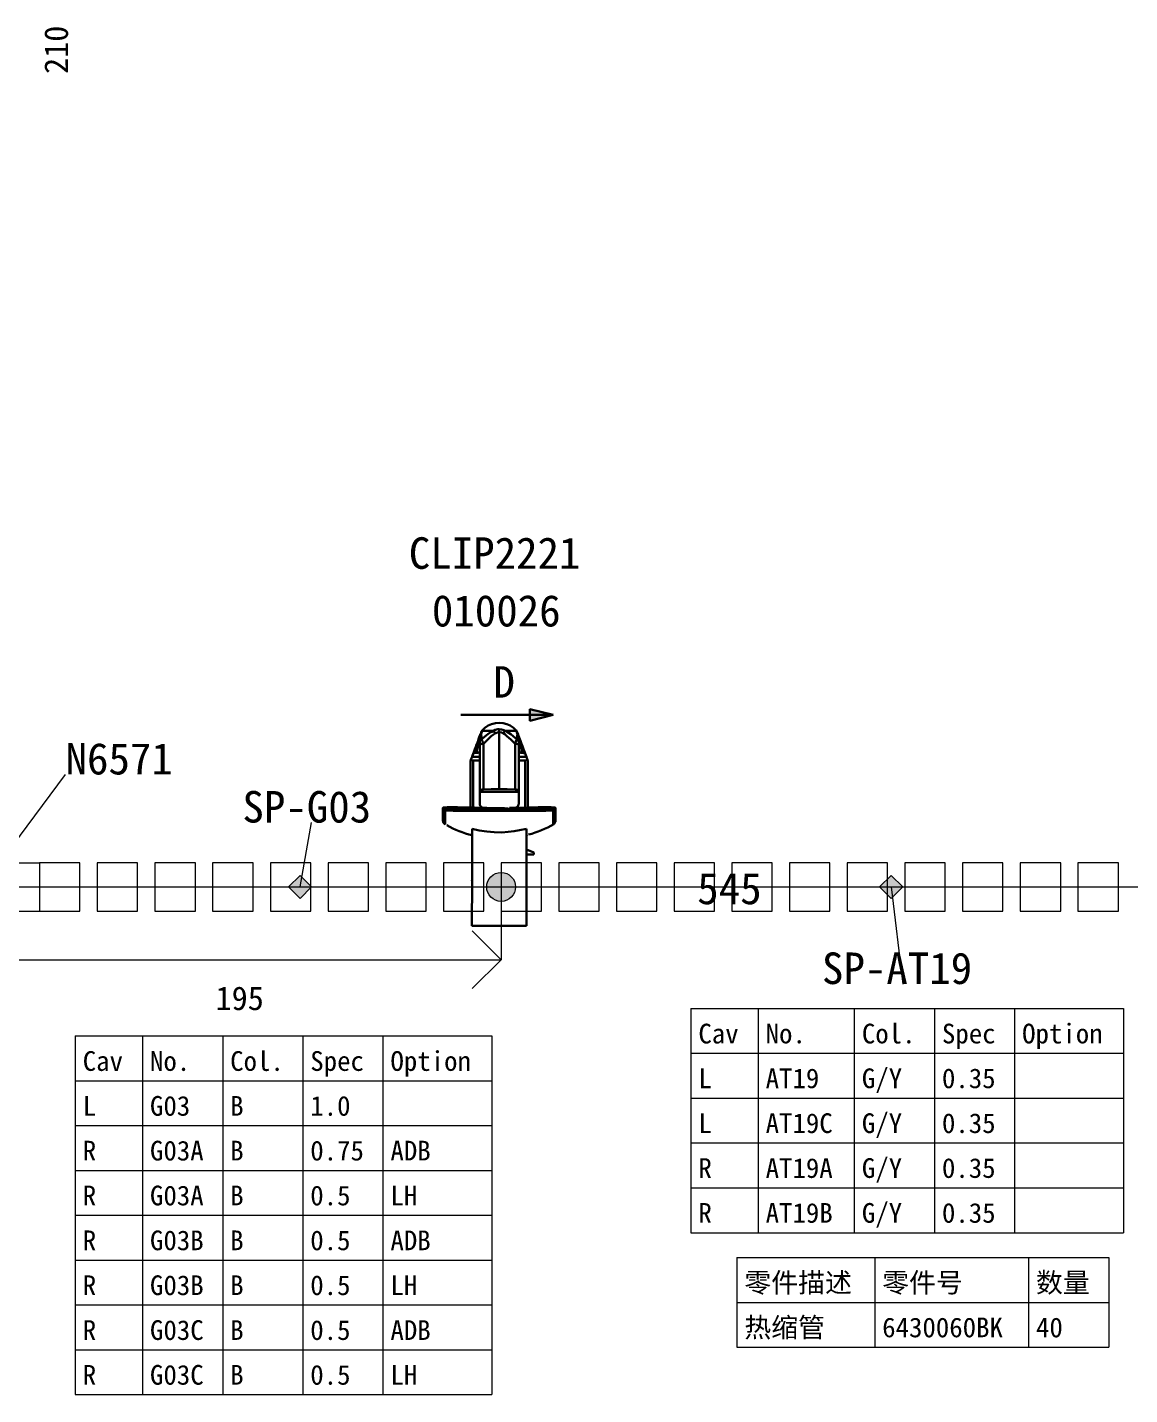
# Model space of a CAD drawing. Header units: millimetres. Extents: x 6 to 3615, y -854 to 0.
# Drawn here: x 2293.5 to 2389, y -509.2 to -390.7 of the extents above; entities that cross this region are included whole.
import ezdxf

# ---------------------------------------------------------------- set-up
doc = ezdxf.new("R2010")
doc.units = ezdxf.units.MM
doc.styles.add('4eff5b8b_Style', font='simfang.ttf')

msp = doc.modelspace()

# ---------------------------------------------------------------- hatches: boundary and pattern name
for points in [[(2337.06, -450.78), (2339.06, -450.28), (2337.06, -449.78)], [(2317.14, -466.19), (2316.14, -465.19), (2317.14, -464.19), (2318.14, -465.19)], [(2368.37, -466.19), (2367.37, -465.19), (2368.37, -464.19), (2369.37, -465.19)]]:
    msp.add_hatch(color=256).paths.add_polyline_path(points)
h = msp.add_hatch(color=256)
edge = h.paths.add_edge_path()
edge.add_arc((2334.56, -465.19), 1.25, 0, 360)
h = msp.add_hatch(color=256)
edge = h.paths.add_edge_path()
edge.add_arc((2334.56, -465.19), 1.25, 0, 360)

# ---------------------------------------------------------------- linework, layer by layer
at = {"linetype": 'Continuous', "lineweight": 30}
for p, q in [((2339.06, -450.28), (2337.06, -449.78)), ((2337.06, -449.78), (2337.06, -450.78)), ((2339.06, -450.28), (2337.06, -449.78)), ((2337.06, -449.78), (2337.06, -450.78)), ((2339.06, -450.28), (2337.06, -450.78)), ((2337.06, -450.78), (2339.06, -450.28))]:
    msp.add_line(p, q, dxfattribs=at)
at = {"linetype": 'Continuous', "lineweight": 0}
for p, q in [((2298.06, -463.11), (2294.56, -463.11)), ((2294.56, -463.11), (2294.56, -467.28)), ((2298.06, -467.28), (2298.06, -463.11)), ((2303.06, -463.11), (2299.56, -463.11)), ((2299.56, -463.11), (2299.56, -467.28)), ((2303.06, -467.28), (2303.06, -463.11)), ((2308.06, -463.11), (2304.56, -463.11)), ((2304.56, -463.11), (2304.56, -467.28)), ((2308.06, -467.28), (2308.06, -463.11)), ((2313.06, -463.11), (2309.56, -463.11)), ((2309.56, -463.11), (2309.56, -467.28)), ((2313.06, -467.28), (2313.06, -463.11)), ((2318.06, -463.11), (2314.56, -463.11)), ((2314.56, -463.11), (2314.56, -467.28)), ((2318.06, -467.28), (2318.06, -463.11)), ((2323.06, -463.11), (2319.56, -463.11)), ((2319.56, -463.11), (2319.56, -467.28)), ((2323.06, -467.28), (2323.06, -463.11)), ((2328.06, -463.11), (2324.56, -463.11)), ((2324.56, -463.11), (2324.56, -467.28)), ((2328.06, -467.28), (2328.06, -463.11)), ((2333.06, -463.11), (2329.56, -463.11)), ((2329.56, -463.11), (2329.56, -467.28)), ((2333.06, -467.28), (2333.06, -463.11)), ((2338.06, -463.11), (2334.56, -463.11)), ((2334.56, -463.11), (2334.56, -467.28)), ((2338.06, -467.28), (2338.06, -463.11)), ((2343.06, -463.11), (2339.56, -463.11)), ((2339.56, -463.11), (2339.56, -467.28)), ((2343.06, -467.28), (2343.06, -463.11)), ((2348.06, -463.11), (2344.56, -463.11)), ((2344.56, -463.11), (2344.56, -467.28)), ((2348.06, -467.28), (2348.06, -463.11)), ((2353.06, -463.11), (2349.56, -463.11)), ((2349.56, -463.11), (2349.56, -467.28)), ((2353.06, -467.28), (2353.06, -463.11)), ((2358.06, -463.11), (2354.56, -463.11)), ((2354.56, -463.11), (2354.56, -467.28)), ((2358.06, -467.28), (2358.06, -463.11)), ((2363.06, -463.11), (2359.56, -463.11)), ((2359.56, -463.11), (2359.56, -467.28)), ((2363.06, -467.28), (2363.06, -463.11)), ((2368.06, -463.11), (2364.56, -463.11)), ((2364.56, -463.11), (2364.56, -467.28)), ((2368.06, -467.28), (2368.06, -463.11)), ((2373.06, -463.11), (2369.56, -463.11)), ((2369.56, -463.11), (2369.56, -467.28)), ((2373.06, -467.28), (2373.06, -463.11)), ((2378.06, -463.11), (2374.56, -463.11)), ((2374.56, -463.11), (2374.56, -467.28)), ((2378.06, -467.28), (2378.06, -463.11)), ((2383.06, -463.11), (2379.56, -463.11)), ((2379.56, -463.11), (2379.56, -467.28)), ((2383.06, -467.28), (2383.06, -463.11)), ((2388.06, -463.11), (2384.56, -463.11)), ((2384.56, -463.11), (2384.56, -467.28)), ((2388.06, -467.28), (2388.06, -463.11)), ((2294.56, -467.28), (2298.06, -467.28)), ((2294.56, -467.28), (2294.56, -467.28)), ((2299.56, -467.28), (2303.06, -467.28)), ((2299.56, -467.28), (2299.56, -467.28)), ((2304.56, -467.28), (2308.06, -467.28)), ((2304.56, -467.28), (2304.56, -467.28)), ((2309.56, -467.28), (2313.06, -467.28)), ((2309.56, -467.28), (2309.56, -467.28)), ((2314.56, -467.28), (2318.06, -467.28)), ((2314.56, -467.28), (2314.56, -467.28)), ((2319.56, -467.28), (2323.06, -467.28)), ((2319.56, -467.28), (2319.56, -467.28)), ((2324.56, -467.28), (2328.06, -467.28)), ((2324.56, -467.28), (2324.56, -467.28)), ((2329.56, -467.28), (2333.06, -467.28)), ((2329.56, -467.28), (2329.56, -467.28)), ((2334.56, -467.28), (2338.06, -467.28)), ((2334.56, -467.28), (2334.56, -467.28)), ((2339.56, -467.28), (2343.06, -467.28)), ((2339.56, -467.28), (2339.56, -467.28)), ((2344.56, -467.28), (2348.06, -467.28)), ((2344.56, -467.28), (2344.56, -467.28)), ((2349.56, -467.28), (2353.06, -467.28)), ((2349.56, -467.28), (2349.56, -467.28)), ((2354.56, -467.28), (2358.06, -467.28)), ((2354.56, -467.28), (2354.56, -467.28)), ((2359.56, -467.28), (2363.06, -467.28)), ((2359.56, -467.28), (2359.56, -467.28)), ((2364.56, -467.28), (2368.06, -467.28)), ((2364.56, -467.28), (2364.56, -467.28)), ((2369.56, -467.28), (2373.06, -467.28)), ((2369.56, -467.28), (2369.56, -467.28)), ((2374.56, -467.28), (2378.06, -467.28)), ((2374.56, -467.28), (2374.56, -467.28)), ((2379.56, -467.28), (2383.06, -467.28)), ((2379.56, -467.28), (2379.56, -467.28)), ((2384.56, -467.28), (2388.06, -467.28)), ((2384.56, -467.28), (2384.56, -467.28))]:
    msp.add_line(p, q, dxfattribs=at)
at = {"linetype": 'Continuous', "lineweight": 13}
for p, q in [((2316.14, -465.19), (2317.14, -464.19)), ((2316.14, -465.19), (2317.14, -464.19)), ((2317.14, -464.19), (2318.14, -465.19)), ((2317.14, -464.19), (2318.14, -465.19)), ((2367.37, -465.19), (2368.37, -464.19)), ((2367.37, -465.19), (2368.37, -464.19)), ((2368.37, -464.19), (2369.37, -465.19)), ((2368.37, -464.19), (2369.37, -465.19)), ((2316.14, -465.19), (2317.14, -466.19)), ((2317.14, -466.19), (2316.14, -465.19)), ((2318.14, -465.19), (2317.14, -466.19)), ((2318.14, -465.19), (2317.14, -466.19)), ((2367.37, -465.19), (2368.37, -466.19)), ((2368.37, -466.19), (2367.37, -465.19)), ((2369.37, -465.19), (2368.37, -466.19)), ((2369.37, -465.19), (2368.37, -466.19))]:
    msp.add_line(p, q, dxfattribs=at)
at = {"linetype": 'Continuous', "lineweight": 30}
for points in [[(2331.06, -450.28), (2339.06, -450.28)], [(2332.86, -451.71), (2332.91, -451.63)], [(2332.91, -451.66), (2332.86, -451.71)], [(2332.92, -451.62), (2332.89, -451.67)], [(2332.91, -451.66), (2332.9, -451.69)], [(2332.91, -451.63), (2332.92, -451.62)], [(2332.91, -451.66), (2332.91, -451.63)], [(2332.97, -451.66), (2332.91, -451.66)], [(2333.16, -451.39), (2332.92, -451.62)], [(2332.97, -451.66), (2333.08, -451.66)], [(2333.08, -451.66), (2333.23, -451.66)], [(2333.43, -451.2), (2333.16, -451.39)], [(2333.23, -451.66), (2333.42, -451.66)], [(2333.65, -451.66), (2333.42, -451.66)], [(2333.74, -451.07), (2333.43, -451.2)], [(2333.9, -451.66), (2333.65, -451.66)], [(2334.07, -450.98), (2333.74, -451.07)], [(2333.75, -451.73), (2333.9, -451.66)], [(2334.05, -451.58), (2333.9, -451.66)], [(2333.99, -451.77), (2333.9, -451.66)], [(2334.16, -451.54), (2334.05, -451.58)], [(2334.4, -450.95), (2334.07, -450.98)], [(2334.16, -451.54), (2334.28, -451.52)], [(2334.28, -451.52), (2334.4, -451.52)], [(2334.73, -450.98), (2334.4, -450.95)], [(2334.4, -451.52), (2334.4, -451.64)], [(2334.4, -451.52), (2334.6, -451.54)], [(2334.4, -451.64), (2334.4, -451.78)], [(2334.6, -451.54), (2334.7, -451.56)], [(2334.7, -451.56), (2334.8, -451.6)], [(2335.06, -451.07), (2334.73, -450.98)], [(2334.8, -451.6), (2334.9, -451.66)], [(2334.9, -451.66), (2334.82, -451.75)], [(2334.9, -451.66), (2335.11, -451.76)], [(2335.15, -451.66), (2334.9, -451.66)], [(2335.36, -451.2), (2335.06, -451.07)], [(2335.15, -451.66), (2335.37, -451.66)], [(2335.64, -451.39), (2335.36, -451.2)], [(2335.37, -451.66), (2335.57, -451.66)], [(2335.72, -451.66), (2335.57, -451.66)], [(2335.88, -451.62), (2335.64, -451.39)], [(2335.83, -451.66), (2335.72, -451.66)], [(2335.89, -451.66), (2335.83, -451.66)], [(2335.88, -451.62), (2335.88, -451.63)], [(2335.88, -451.62), (2335.91, -451.67)], [(2335.88, -451.63), (2335.93, -451.71)], [(2335.88, -451.63), (2335.89, -451.66)], [(2335.9, -451.69), (2335.89, -451.66)], [(2335.89, -451.66), (2335.93, -451.71)], [(2332.43, -452.85), (2332.36, -453.05)], [(2332.5, -452.67), (2332.43, -452.85)], [(2332.5, -452.67), (2332.56, -452.51)], [(2332.56, -452.51), (2332.5, -452.67)], [(2332.57, -452.84), (2332.52, -453.07)], [(2332.61, -452.38), (2332.56, -452.51)], [(2332.57, -452.84), (2332.62, -452.59)], [(2332.61, -452.38), (2332.75, -452)], [(2332.61, -452.38), (2332.64, -452.29)], [(2332.62, -452.41), (2332.61, -452.38)], [(2332.65, -452.44), (2332.62, -452.41)], [(2332.62, -452.59), (2332.65, -452.44)], [(2332.64, -452.29), (2332.67, -452.2)], [(2332.67, -452.33), (2332.65, -452.44)], [(2332.65, -452.44), (2332.69, -452.44)], [(2332.75, -452), (2332.67, -452.2)], [(2332.67, -452.2), (2332.71, -452.13)], [(2332.68, -452.21), (2332.67, -452.2)], [(2332.7, -452.22), (2332.67, -452.33)], [(2332.68, -452.21), (2332.7, -452.22)], [(2332.69, -452.44), (2332.71, -452.44)], [(2332.7, -452.22), (2332.71, -452.19)], [(2332.71, -452.19), (2332.76, -452.1)], [(2332.73, -452.1), (2332.71, -452.13)], [(2332.73, -452.14), (2332.71, -452.19)], [(2332.73, -452.24), (2332.71, -452.33)], [(2332.71, -452.33), (2332.71, -452.44)], [(2332.71, -452.64), (2332.71, -452.44)], [(2332.71, -452.44), (2332.71, -452.91)], [(2332.71, -452.64), (2332.72, -452.57)], [(2332.71, -452.68), (2332.71, -452.64)], [(2332.71, -452.78), (2332.71, -452.68)], [(2332.71, -452.91), (2332.71, -452.78)], [(2332.71, -452.91), (2332.73, -452.86)], [(2332.75, -452.5), (2332.72, -452.57)], [(2332.73, -452.1), (2332.76, -452.07)], [(2332.76, -452.16), (2332.73, -452.24)], [(2332.73, -452.86), (2332.79, -452.82)], [(2332.78, -451.92), (2332.75, -452)], [(2332.75, -452), (2332.78, -451.92)], [(2332.81, -452.44), (2332.75, -452.5)], [(2332.76, -452.07), (2332.78, -452.05)], [(2332.76, -452.1), (2332.78, -452.08)], [(2332.79, -452.09), (2332.76, -452.16)], [(2332.78, -451.92), (2332.82, -451.82)], [(2332.78, -452.05), (2332.79, -452.04)], [(2332.78, -452.08), (2332.79, -452.07)], [(2332.79, -452.04), (2332.8, -452.04)], [(2332.79, -452.07), (2332.8, -452.06)], [(2332.8, -452.08), (2332.79, -452.09)], [(2332.79, -452.09), (2332.8, -452.08)], [(2332.89, -452.79), (2332.79, -452.82)], [(2332.8, -452.04), (2332.81, -452.04)], [(2332.8, -452.08), (2332.81, -452.06)], [(2332.8, -452.06), (2332.8, -452.07)], [(2332.8, -452.06), (2332.8, -452.06)], [(2332.8, -452.06), (2332.8, -452.06)], [(2332.8, -452.06), (2332.8, -452.06)], [(2332.8, -452.07), (2332.8, -452.08)], [(2332.81, -452.03), (2332.82, -452.03)], [(2332.81, -452.04), (2332.81, -452.03)], [(2332.81, -452.05), (2332.82, -452.04)], [(2332.81, -452.06), (2332.81, -452.05)], [(2332.89, -452.39), (2332.81, -452.44)], [(2332.84, -451.75), (2332.82, -451.82)], [(2332.83, -451.77), (2332.82, -451.82)], [(2332.82, -451.96), (2332.86, -451.82)], [(2332.83, -451.95), (2332.82, -451.96)], [(2332.82, -451.96), (2332.82, -452.03)], [(2332.82, -452.04), (2332.82, -452.03)], [(2332.86, -451.71), (2332.83, -451.77)], [(2332.84, -451.75), (2332.83, -451.77)], [(2332.83, -451.95), (2332.84, -452.02)], [(2332.86, -451.71), (2332.84, -451.75)], [(2332.86, -451.72), (2332.84, -451.75)], [(2332.84, -452.02), (2332.86, -452.16)], [(2332.88, -451.76), (2332.86, -451.82)], [(2332.86, -452.16), (2332.89, -452.39)], [(2332.88, -451.76), (2332.9, -451.69)], [(2332.89, -452.39), (2333.16, -452.15)], [(2332.89, -452.41), (2332.89, -452.39)], [(2332.93, -452.51), (2332.89, -452.41)], [(2332.89, -452.79), (2333.01, -452.77)], [(2332.98, -452.62), (2332.93, -452.51)], [(2333.03, -452.77), (2332.98, -452.62)], [(2333.01, -452.77), (2333.03, -452.77)], [(2333.03, -452.77), (2333.3, -452.51)], [(2333.03, -456.74), (2333.03, -452.77)], [(2333.16, -452.15), (2333.41, -451.95)], [(2333.3, -452.51), (2333.61, -452.22)], [(2333.6, -451.81), (2333.41, -451.95)], [(2333.6, -451.81), (2333.75, -451.73)], [(2333.61, -452.22), (2333.71, -452.13)], [(2333.71, -452.13), (2333.9, -451.98)], [(2333.9, -451.98), (2334.07, -451.87)], [(2334.07, -451.87), (2333.99, -451.77)], [(2334.07, -451.87), (2334.1, -451.85)], [(2334.1, -451.85), (2334.24, -451.8)], [(2334.24, -451.8), (2334.4, -451.78)], [(2334.4, -451.78), (2334.4, -456.71)], [(2334.44, -451.78), (2334.4, -451.78)], [(2334.59, -451.81), (2334.44, -451.78)], [(2334.73, -451.87), (2334.59, -451.81)], [(2334.82, -451.75), (2334.73, -451.87)], [(2334.73, -451.87), (2334.88, -451.96)], [(2334.88, -451.96), (2335.07, -452.11)], [(2335.07, -452.11), (2335.39, -452.4)], [(2335.11, -451.76), (2335.39, -451.94)], [(2335.39, -451.94), (2335.6, -452.12)], [(2335.39, -452.4), (2335.77, -452.77)], [(2335.6, -452.12), (2335.91, -452.39)], [(2335.77, -452.77), (2335.78, -452.73)], [(2335.77, -456.74), (2335.77, -452.77)], [(2335.89, -452.78), (2335.77, -452.77)], [(2335.78, -452.73), (2335.83, -452.6)], [(2335.83, -452.6), (2335.87, -452.48)], [(2335.87, -452.48), (2335.91, -452.39)], [(2336, -452.82), (2335.89, -452.78)], [(2335.92, -451.75), (2335.9, -451.69)], [(2335.91, -452.39), (2335.92, -452.29)], [(2335.91, -452.39), (2335.99, -452.44)], [(2335.93, -451.81), (2335.92, -451.75)], [(2335.92, -452.29), (2335.95, -452.1)], [(2335.93, -451.71), (2335.95, -451.75)], [(2335.93, -451.71), (2335.96, -451.77)], [(2335.98, -451.96), (2335.93, -451.81)], [(2335.95, -451.75), (2335.96, -451.77)], [(2335.96, -451.77), (2335.95, -451.75)], [(2335.95, -451.75), (2335.96, -451.77)], [(2335.97, -451.95), (2335.95, -452.1)], [(2335.96, -451.77), (2335.98, -451.82)], [(2335.97, -451.95), (2335.98, -451.96)], [(2336.01, -451.89), (2335.98, -451.82)], [(2335.98, -452.03), (2335.98, -451.96)], [(2335.98, -452.03), (2335.98, -452.04)], [(2335.98, -452.03), (2335.98, -452.03)], [(2335.99, -452.04), (2335.98, -452.03)], [(2335.98, -452.04), (2335.98, -452.05)], [(2335.98, -452.05), (2335.99, -452.06)], [(2336, -452.04), (2335.99, -452.04)], [(2335.99, -452.06), (2336, -452.08)], [(2335.99, -452.06), (2335.99, -452.07)], [(2335.99, -452.06), (2335.99, -452.06)], [(2336, -452.06), (2335.99, -452.06)], [(2335.99, -452.07), (2336.01, -452.09)], [(2336.05, -452.5), (2335.99, -452.44)], [(2336.01, -452.05), (2336, -452.04)], [(2336, -452.06), (2336, -452.06)], [(2336, -452.06), (2336, -452.06)], [(2336.01, -452.07), (2336, -452.06)], [(2336, -452.08), (2336.01, -452.09)], [(2336.07, -452.86), (2336, -452.82)], [(2336.01, -451.89), (2336.04, -451.98)], [(2336.04, -451.98), (2336.01, -451.89)], [(2336.01, -452.05), (2336.03, -452.06)], [(2336.01, -452.07), (2336.02, -452.08)], [(2336.04, -452.17), (2336.01, -452.09)], [(2336.02, -452.08), (2336.02, -452.08)], [(2336.05, -452.12), (2336.02, -452.08)], [(2336.05, -452.09), (2336.03, -452.06)], [(2336.08, -452.1), (2336.04, -451.98)], [(2336.04, -452.17), (2336.07, -452.25)], [(2336.08, -452.12), (2336.05, -452.09)], [(2336.09, -452.22), (2336.05, -452.12)], [(2336.08, -452.57), (2336.05, -452.5)], [(2336.07, -452.25), (2336.09, -452.34)], [(2336.07, -452.86), (2336.09, -452.91)], [(2336.18, -452.38), (2336.08, -452.1)], [(2336.12, -452.2), (2336.08, -452.1)], [(2336.12, -452.2), (2336.08, -452.12)], [(2336.09, -452.64), (2336.08, -452.57)], [(2336.09, -452.22), (2336.11, -452.21)], [(2336.13, -452.33), (2336.09, -452.22)], [(2336.09, -452.44), (2336.09, -452.34)], [(2336.09, -452.44), (2336.09, -452.64)], [(2336.11, -452.44), (2336.09, -452.44)], [(2336.09, -452.64), (2336.09, -452.74)], [(2336.09, -452.74), (2336.09, -452.86)], [(2336.09, -452.86), (2336.09, -452.91)], [(2336.11, -452.21), (2336.12, -452.2)], [(2336.15, -452.44), (2336.11, -452.44)], [(2336.14, -452.25), (2336.12, -452.2)], [(2336.15, -452.44), (2336.13, -452.33)], [(2336.18, -452.38), (2336.14, -452.25)], [(2336.18, -452.41), (2336.15, -452.44)], [(2336.19, -452.63), (2336.15, -452.44)], [(2336.18, -452.38), (2336.18, -452.41)], [(2336.21, -452.44), (2336.18, -452.38)], [(2336.23, -452.84), (2336.19, -452.63)], [(2336.27, -452.6), (2336.21, -452.44)], [(2336.27, -453.02), (2336.23, -452.84)], [(2336.33, -452.77), (2336.27, -452.6)], [(2336.42, -453), (2336.33, -452.77)], [(2336.33, -452.77), (2336.42, -453)], [(2331.93, -454.2), (2332, -454.03)], [(2331.95, -454.15), (2332, -454.03)], [(2332, -454.03), (2332.04, -453.9)], [(2332.28, -453.26), (2332.04, -453.9)], [(2332.09, -453.77), (2332.04, -453.9)], [(2332.71, -453.9), (2332.04, -453.9)], [(2332.14, -453.68), (2332.09, -453.77)], [(2332.2, -453.61), (2332.14, -453.68)], [(2332.29, -453.57), (2332.2, -453.61)], [(2332.36, -453.05), (2332.28, -453.26)], [(2332.28, -453.26), (2332.31, -453.26)], [(2332.38, -453.56), (2332.29, -453.57)], [(2332.31, -453.26), (2332.38, -453.29)], [(2332.38, -453.29), (2332.47, -453.32)], [(2332.47, -453.32), (2332.38, -453.56)], [(2332.38, -453.56), (2332.47, -453.56)], [(2332.52, -453.07), (2332.47, -453.32)], [(2332.47, -453.32), (2332.47, -453.56)], [(2332.54, -453.55), (2332.47, -453.56)], [(2332.54, -453.55), (2332.61, -453.54)], [(2332.61, -453.54), (2332.66, -453.52)], [(2332.66, -453.52), (2332.69, -453.51)], [(2332.69, -453.51), (2332.71, -453.51)], [(2332.71, -456.84), (2332.71, -452.91)], [(2332.71, -453.51), (2332.71, -453.54)], [(2332.71, -453.6), (2332.71, -453.62)], [(2336.09, -453.8), (2336.09, -452.91)], [(2336.09, -452.91), (2336.09, -456.84)], [(2336.1, -453.51), (2336.09, -453.51)], [(2336.09, -453.58), (2336.09, -453.54)], [(2336.09, -453.54), (2336.09, -453.54)], [(2336.09, -453.8), (2336.09, -453.79)], [(2336.75, -453.9), (2336.09, -453.9)], [(2336.14, -453.52), (2336.1, -453.51)], [(2336.19, -453.54), (2336.14, -453.52)], [(2336.26, -453.55), (2336.19, -453.54)], [(2336.33, -453.56), (2336.26, -453.55)], [(2336.3, -453.17), (2336.27, -453.02)], [(2336.33, -453.32), (2336.3, -453.17)], [(2336.33, -453.32), (2336.42, -453.29)], [(2336.33, -453.32), (2336.42, -453.56)], [(2336.33, -453.56), (2336.33, -453.32)], [(2336.33, -453.56), (2336.42, -453.56)], [(2336.51, -453.26), (2336.42, -453)], [(2336.42, -453.29), (2336.49, -453.26)], [(2336.42, -453.56), (2336.48, -453.57)], [(2336.48, -453.57), (2336.53, -453.58)], [(2336.51, -453.26), (2336.49, -453.26)], [(2336.75, -453.9), (2336.51, -453.26)], [(2336.53, -453.58), (2336.61, -453.63)], [(2336.61, -453.63), (2336.67, -453.7)], [(2336.71, -453.8), (2336.67, -453.7)], [(2336.71, -453.8), (2336.75, -453.9)], [(2336.8, -454.03), (2336.75, -453.9)], [(2336.84, -454.15), (2336.8, -454.03)], [(2331.93, -454.2), (2331.92, -454.29)], [(2331.92, -458.3), (2331.92, -454.29)], [(2331.95, -454.15), (2331.93, -454.2)], [(2332.01, -454.21), (2331.95, -454.15)], [(2332.1, -454.24), (2332.01, -454.21)], [(2332.1, -454.24), (2332.15, -454.24)], [(2332.71, -454.24), (2332.15, -454.24)], [(2332.15, -458.31), (2332.15, -454.24)], [(2336.64, -454.24), (2336.09, -454.24)], [(2336.64, -454.24), (2336.74, -454.23)], [(2336.64, -458.31), (2336.64, -454.24)], [(2336.74, -454.23), (2336.82, -454.18)], [(2336.84, -454.15), (2336.82, -454.18)], [(2336.84, -454.15), (2336.86, -454.2)], [(2336.86, -454.2), (2336.88, -454.29)], [(2336.88, -458.3), (2336.88, -454.29)], [(2332.72, -456.81), (2332.71, -456.84)], [(2332.71, -456.94), (2332.71, -456.84)], [(2332.71, -456.84), (2332.71, -456.94)], [(2334.4, -456.94), (2332.71, -456.94)], [(2332.71, -457.96), (2332.71, -456.94)], [(2332.77, -456.78), (2332.72, -456.81)], [(2332.84, -456.76), (2332.77, -456.78)], [(2332.93, -456.74), (2332.84, -456.76)], [(2333.03, -456.74), (2332.93, -456.74)], [(2333.71, -456.71), (2333.03, -456.74)], [(2334.4, -456.71), (2333.71, -456.71)], [(2335.09, -456.71), (2334.4, -456.71)], [(2334.4, -456.94), (2336.09, -456.94)], [(2335.77, -456.74), (2335.09, -456.71)], [(2335.87, -456.74), (2335.77, -456.74)], [(2335.96, -456.76), (2335.87, -456.74)], [(2336.03, -456.78), (2335.96, -456.76)], [(2336.08, -456.81), (2336.03, -456.78)], [(2336.09, -456.84), (2336.08, -456.81)], [(2336.09, -456.84), (2336.09, -456.94)], [(2336.09, -456.94), (2336.09, -457.96)], [(2329.53, -458.31), (2329.52, -458.33)], [(2329.55, -458.42), (2329.52, -458.33)], [(2329.52, -458.33), (2329.52, -458.52)], [(2329.52, -458.52), (2329.52, -458.76)], [(2329.52, -458.52), (2329.52, -458.73)], [(2329.52, -458.96), (2329.52, -458.73)], [(2329.52, -458.76), (2329.52, -458.73)], [(2329.52, -458.76), (2329.52, -458.96)], [(2329.53, -458.31), (2329.58, -458.29)], [(2329.59, -458.48), (2329.55, -458.42)], [(2329.89, -458.28), (2329.58, -458.29)], [(2329.58, -458.29), (2329.58, -458.31)], [(2329.58, -458.31), (2329.59, -458.33)], [(2329.59, -458.33), (2329.6, -458.35)], [(2329.59, -458.48), (2329.65, -458.53)], [(2329.6, -458.35), (2329.62, -458.36)], [(2329.62, -458.36), (2329.65, -458.38)], [(2329.65, -458.38), (2329.66, -458.39)], [(2329.65, -458.53), (2329.72, -458.57)], [(2329.66, -458.39), (2330.03, -458.39)], [(2329.66, -458.43), (2329.66, -458.39)], [(2329.67, -458.48), (2329.66, -458.43)], [(2329.69, -458.53), (2329.67, -458.48)], [(2329.72, -458.57), (2329.69, -458.53)], [(2329.72, -458.57), (2330.03, -458.57)], [(2329.72, -458.85), (2329.72, -458.57)], [(2329.89, -458.28), (2330.23, -458.28)], [(2330.03, -458.39), (2330.44, -458.4)], [(2330.03, -458.57), (2330.4, -458.58)], [(2330.59, -458.28), (2330.23, -458.28)], [(2330.4, -458.58), (2330.7, -458.58)], [(2330.44, -458.4), (2330.87, -458.4)], [(2330.59, -458.28), (2330.78, -458.28)], [(2330.7, -458.58), (2330.96, -458.59)], [(2331.25, -458.29), (2330.78, -458.28)], [(2330.87, -458.4), (2331.33, -458.4)], [(2330.96, -458.59), (2331.21, -458.59)], [(2331.21, -458.59), (2331.46, -458.59)], [(2331.74, -458.3), (2331.25, -458.29)], [(2331.81, -458.41), (2331.33, -458.4)], [(2331.46, -458.59), (2331.85, -458.59)], [(2332.25, -458.31), (2331.74, -458.3)], [(2332.3, -458.41), (2331.81, -458.41)], [(2331.85, -458.59), (2332.33, -458.6)], [(2332.77, -458.33), (2332.25, -458.31)], [(2332.82, -458.41), (2332.3, -458.41)], [(2332.33, -458.6), (2332.62, -458.6)], [(2332.62, -458.6), (2333.1, -458.6)], [(2332.72, -458.08), (2332.71, -457.96)], [(2332.78, -458.19), (2332.72, -458.08)], [(2332.73, -458.11), (2332.72, -458.08)], [(2332.78, -458.19), (2332.72, -458.08)], [(2333.31, -458.34), (2332.77, -458.33)], [(2332.82, -458.24), (2332.78, -458.19)], [(2332.78, -458.19), (2332.87, -458.28)], [(2332.87, -458.28), (2332.78, -458.19)], [(2333.34, -458.41), (2332.82, -458.41)], [(2332.87, -458.28), (2332.97, -458.33)], [(2332.97, -458.33), (2332.87, -458.28)], [(2332.97, -458.33), (2332.95, -458.32)], [(2333.1, -458.6), (2333.45, -458.6)], [(2333.85, -458.35), (2333.31, -458.34)], [(2333.86, -458.42), (2333.34, -458.41)], [(2333.45, -458.6), (2333.79, -458.6)], [(2333.79, -458.6), (2334.1, -458.6)], [(2334.4, -458.35), (2333.85, -458.35)], [(2334.4, -458.42), (2333.86, -458.42)], [(2334.1, -458.6), (2334.4, -458.6)], [(2334.85, -458.35), (2334.4, -458.35)], [(2334.93, -458.42), (2334.4, -458.42)], [(2334.4, -458.6), (2334.67, -458.6)], [(2334.67, -458.6), (2334.97, -458.6)], [(2335.46, -458.41), (2334.85, -458.35)], [(2335.46, -458.41), (2334.93, -458.42)], [(2334.97, -458.6), (2335.32, -458.6)], [(2335.76, -458.34), (2335.3, -458.34)], [(2335.32, -458.6), (2335.7, -458.6)], [(2335.46, -458.41), (2335.98, -458.41)], [(2335.7, -458.6), (2336.17, -458.6)], [(2336.29, -458.32), (2335.76, -458.34)], [(2335.93, -458.28), (2335.82, -458.33)], [(2335.83, -458.33), (2335.93, -458.28)], [(2335.85, -458.32), (2335.83, -458.33)], [(2335.93, -458.28), (2336.02, -458.19)], [(2336.02, -458.19), (2335.93, -458.28)], [(2335.93, -458.28), (2335.98, -458.24)], [(2335.98, -458.41), (2336.49, -458.41)], [(2336.07, -458.08), (2336.02, -458.19)], [(2336.07, -458.08), (2336.02, -458.19)], [(2336.02, -458.19), (2336.06, -458.11)], [(2336.07, -458.08), (2336.09, -457.96)], [(2336.17, -458.6), (2336.59, -458.59)], [(2336.8, -458.3), (2336.29, -458.32)], [(2336.99, -458.41), (2336.49, -458.41)], [(2336.59, -458.59), (2336.95, -458.59)], [(2337.29, -458.29), (2336.8, -458.3)], [(2336.95, -458.59), (2337.21, -458.59)], [(2336.99, -458.41), (2337.47, -458.4)], [(2337.21, -458.59), (2337.62, -458.59)], [(2337.76, -458.28), (2337.29, -458.29)], [(2337.47, -458.4), (2337.93, -458.4)], [(2337.62, -458.59), (2337.72, -458.59)], [(2337.72, -458.59), (2338.09, -458.58)], [(2338.21, -458.28), (2337.76, -458.28)], [(2337.93, -458.4), (2338.36, -458.4)], [(2338.09, -458.58), (2338.44, -458.58)], [(2338.21, -458.28), (2338.57, -458.28)], [(2338.36, -458.4), (2338.77, -458.39)], [(2338.44, -458.58), (2338.75, -458.57)], [(2338.91, -458.28), (2338.57, -458.28)], [(2338.75, -458.57), (2339.08, -458.57)], [(2338.77, -458.39), (2339.14, -458.39)], [(2338.91, -458.28), (2339.22, -458.29)], [(2339.1, -458.53), (2339.08, -458.57)], [(2339.15, -458.53), (2339.08, -458.57)], [(2339.08, -458.57), (2339.08, -458.78)], [(2339.08, -458.99), (2339.08, -458.78)], [(2339.12, -458.48), (2339.1, -458.53)], [(2339.14, -458.43), (2339.12, -458.48)], [(2339.14, -458.39), (2339.17, -458.38)], [(2339.14, -458.43), (2339.14, -458.39)], [(2339.21, -458.48), (2339.15, -458.53)], [(2339.17, -458.38), (2339.18, -458.36)], [(2339.18, -458.36), (2339.2, -458.35)], [(2339.2, -458.35), (2339.21, -458.33)], [(2339.21, -458.33), (2339.22, -458.31)], [(2339.25, -458.42), (2339.21, -458.48)], [(2339.22, -458.31), (2339.22, -458.29)], [(2339.22, -458.29), (2339.26, -458.3)], [(2339.28, -458.33), (2339.25, -458.42)], [(2339.26, -458.3), (2339.28, -458.33)], [(2339.28, -458.52), (2339.28, -458.33)], [(2339.28, -458.67), (2339.28, -458.52)], [(2339.28, -458.52), (2339.28, -458.73)], [(2339.28, -458.8), (2339.28, -458.67)], [(2339.28, -458.73), (2339.28, -458.8)], [(2339.28, -458.92), (2339.28, -458.8)], [(2329.52, -458.96), (2329.52, -459.12)], [(2329.52, -459.12), (2329.52, -459.26)], [(2329.52, -459.23), (2329.52, -459.22)], [(2329.52, -459.23), (2329.52, -459.23)], [(2329.52, -459.36), (2329.52, -459.26)], [(2329.52, -459.26), (2329.52, -459.36)], [(2329.52, -459.41), (2329.52, -459.36)], [(2329.52, -459.36), (2329.52, -459.41)], [(2329.52, -459.41), (2329.52, -459.42)], [(2329.52, -459.41), (2329.52, -459.42)], [(2329.52, -459.42), (2329.52, -459.49)], [(2329.53, -459.54), (2329.52, -459.42)], [(2329.52, -459.42), (2329.53, -459.54)], [(2329.52, -459.42), (2329.52, -459.42)], [(2329.53, -459.54), (2329.57, -459.63)], [(2329.57, -459.63), (2329.64, -459.72)], [(2329.64, -459.72), (2329.72, -459.78)], [(2329.72, -459.01), (2329.72, -458.85)], [(2329.72, -459.13), (2329.72, -459.01)], [(2329.72, -459.13), (2329.72, -459.25)], [(2329.72, -459.36), (2329.72, -459.25)], [(2329.72, -459.51), (2329.72, -459.36)], [(2329.72, -459.63), (2329.72, -459.51)], [(2329.72, -459.63), (2329.72, -459.7)], [(2329.72, -459.7), (2329.72, -459.74)], [(2329.72, -459.77), (2329.72, -459.74)], [(2329.72, -459.77), (2329.72, -459.78)], [(2339.08, -459.18), (2339.08, -458.99)], [(2339.08, -459.35), (2339.08, -459.18)], [(2339.08, -459.46), (2339.08, -459.35)], [(2339.08, -459.46), (2339.08, -459.55)], [(2339.08, -459.55), (2339.08, -459.67)], [(2339.08, -459.67), (2339.08, -459.74)], [(2339.16, -459.72), (2339.08, -459.78)], [(2339.08, -459.74), (2339.08, -459.77)], [(2339.08, -459.77), (2339.08, -459.78)], [(2339.16, -459.72), (2339.23, -459.63)], [(2339.27, -459.54), (2339.23, -459.63)], [(2339.28, -459.42), (2339.27, -459.49)], [(2339.27, -459.54), (2339.28, -459.42)], [(2339.28, -459.02), (2339.28, -458.92)], [(2339.28, -459.12), (2339.28, -459.02)], [(2339.28, -459.05), (2339.28, -459.2)], [(2339.28, -459.2), (2339.28, -459.12)], [(2339.28, -459.2), (2339.28, -459.12)], [(2339.28, -459.27), (2339.28, -459.2)], [(2339.28, -459.27), (2339.28, -459.32)], [(2339.28, -459.32), (2339.28, -459.27)], [(2339.28, -459.32), (2339.28, -459.37)], [(2339.28, -459.37), (2339.28, -459.32)], [(2339.28, -459.37), (2339.28, -459.4)], [(2339.28, -459.42), (2339.28, -459.4)], [(2339.28, -459.42), (2339.28, -459.42)], [(2339.28, -459.42), (2339.28, -459.42)], [(2332.04, -460.14), (2332.67, -460.29)], [(2332.04, -460.14), (2332.04, -464.59)], [(2332.04, -460.14), (2332.04, -460.34)], [(2332.04, -460.34), (2332.04, -460.48)], [(2332.04, -460.48), (2332.04, -460.55)], [(2332.04, -460.55), (2332.04, -460.58)], [(2332.04, -460.83), (2332.04, -460.94)], [(2332.67, -460.29), (2333.32, -460.39)], [(2333.32, -460.39), (2333.97, -460.45)], [(2333.97, -460.45), (2334.62, -460.46)], [(2334.62, -460.46), (2335.16, -460.42)], [(2335.16, -460.42), (2335.7, -460.36)], [(2335.7, -460.36), (2336.15, -460.28)], [(2336.76, -460.14), (2336.15, -460.28)], [(2336.76, -464.44), (2336.76, -460.14)], [(2336.76, -460.44), (2336.76, -460.4)], [(2336.76, -460.44), (2336.76, -460.94)], [(2336.76, -460.49), (2336.76, -460.44)], [(2336.76, -460.71), (2336.86, -460.68)], [(2336.76, -460.69), (2336.76, -460.68)], [(2336.76, -461.96), (2337.41, -462.22)], [(2336.76, -463.52), (2336.76, -462.02)], [(2337.41, -462.22), (2337.41, -462.38)], [(2336.76, -462.38), (2337.41, -462.38)], [(2336.76, -463.52), (2336.76, -468.57)], [(2332.04, -464.59), (2332.03, -464.67)], [(2332.04, -464.67), (2332.03, -464.67)], [(2332.04, -464.67), (2332.03, -468.57)], [(2336.76, -468.57), (2332.03, -468.57)]]:
    msp.add_lwpolyline(points, dxfattribs=at)
msp.add_lwpolyline([(2339.06, -450.28), (2337.06, -449.78), (2337.06, -450.78)], close=True, dxfattribs=at)
at = {"linetype": 'Continuous', "lineweight": 13}
for points in [[(2289.56, -465.19), (2296.81, -455.44)], [(2317.14, -465.19), (2318.14, -459.61)], [(2289.56, -465.19), (2419.56, -465.19)], [(2334.56, -465.19), (2334.56, -471.5)], [(2368.37, -465.19), (2369.37, -473.61)], [(2334.56, -471.5), (2332.06, -469)], [(2289.56, -471.5), (2334.56, -471.5)], [(2334.56, -471.5), (2332.06, -474)], [(2351.01, -475.73), (2388.51, -475.73)], [(2351.01, -475.73), (2351.01, -495.17)], [(2351.01, -475.73), (2388.51, -475.73)], [(2356.84, -475.73), (2356.84, -495.17)], [(2365.17, -475.73), (2365.17, -495.17)], [(2372.12, -475.73), (2372.12, -495.17)], [(2379.07, -475.73), (2379.07, -495.17)], [(2388.51, -475.73), (2388.51, -495.17)], [(2297.65, -478.11), (2333.76, -478.11)], [(2297.65, -478.11), (2297.65, -509.21)], [(2297.65, -478.11), (2333.76, -478.11)], [(2303.48, -478.11), (2303.48, -509.21)], [(2310.43, -478.11), (2310.43, -509.21)], [(2317.37, -478.11), (2317.37, -509.21)], [(2324.32, -478.11), (2324.32, -509.21)], [(2333.76, -478.11), (2333.76, -509.21)], [(2351.01, -479.61), (2388.51, -479.61)], [(2297.65, -482), (2333.76, -482)], [(2351.01, -483.5), (2388.51, -483.5)], [(2297.65, -485.89), (2333.76, -485.89)], [(2351.01, -487.39), (2388.51, -487.39)], [(2297.65, -489.77), (2333.76, -489.77)], [(2351.01, -491.28), (2388.51, -491.28)], [(2297.65, -493.66), (2333.76, -493.66)], [(2351.01, -495.17), (2388.51, -495.17)], [(2297.65, -497.55), (2333.76, -497.55)], [(2354.99, -497.33), (2387.22, -497.33)], [(2354.99, -497.33), (2354.99, -505.1)], [(2354.99, -497.33), (2387.22, -497.33)], [(2366.94, -497.33), (2366.94, -505.1)], [(2380.27, -497.33), (2380.27, -505.1)], [(2387.22, -497.33), (2387.22, -505.1)], [(2297.65, -501.44), (2333.76, -501.44)], [(2354.99, -501.21), (2387.22, -501.21)], [(2297.65, -505.33), (2333.76, -505.33)], [(2354.99, -505.1), (2387.22, -505.1)], [(2297.65, -509.21), (2333.76, -509.21)]]:
    msp.add_lwpolyline(points, dxfattribs=at)
at = {"linetype": 'Continuous', "lineweight": 0}
for points in [[(2289.56, -463.11), (2294.56, -463.11)], [(2289.56, -467.28), (2294.56, -467.28)]]:
    msp.add_lwpolyline(points, dxfattribs=at)
for points in [[(2294.56, -467.28), (2298.06, -467.28), (2298.06, -463.11), (2294.56, -463.11), (2294.56, -467.28)], [(2299.56, -467.28), (2303.06, -467.28), (2303.06, -463.11), (2299.56, -463.11), (2299.56, -467.28)], [(2304.56, -467.28), (2308.06, -467.28), (2308.06, -463.11), (2304.56, -463.11), (2304.56, -467.28)], [(2309.56, -467.28), (2313.06, -467.28), (2313.06, -463.11), (2309.56, -463.11), (2309.56, -467.28)], [(2314.56, -467.28), (2318.06, -467.28), (2318.06, -463.11), (2314.56, -463.11), (2314.56, -467.28)], [(2319.56, -467.28), (2323.06, -467.28), (2323.06, -463.11), (2319.56, -463.11), (2319.56, -467.28)], [(2324.56, -467.28), (2328.06, -467.28), (2328.06, -463.11), (2324.56, -463.11), (2324.56, -467.28)], [(2329.56, -467.28), (2333.06, -467.28), (2333.06, -463.11), (2329.56, -463.11), (2329.56, -467.28)], [(2334.56, -467.28), (2338.06, -467.28), (2338.06, -463.11), (2334.56, -463.11), (2334.56, -467.28)], [(2339.56, -467.28), (2343.06, -467.28), (2343.06, -463.11), (2339.56, -463.11), (2339.56, -467.28)], [(2344.56, -467.28), (2348.06, -467.28), (2348.06, -463.11), (2344.56, -463.11), (2344.56, -467.28)], [(2349.56, -467.28), (2353.06, -467.28), (2353.06, -463.11), (2349.56, -463.11), (2349.56, -467.28)], [(2354.56, -467.28), (2358.06, -467.28), (2358.06, -463.11), (2354.56, -463.11), (2354.56, -467.28)], [(2359.56, -467.28), (2363.06, -467.28), (2363.06, -463.11), (2359.56, -463.11), (2359.56, -467.28)], [(2364.56, -467.28), (2368.06, -467.28), (2368.06, -463.11), (2364.56, -463.11), (2364.56, -467.28)], [(2369.56, -467.28), (2373.06, -467.28), (2373.06, -463.11), (2369.56, -463.11), (2369.56, -467.28)], [(2374.56, -467.28), (2378.06, -467.28), (2378.06, -463.11), (2374.56, -463.11), (2374.56, -467.28)], [(2379.56, -467.28), (2383.06, -467.28), (2383.06, -463.11), (2379.56, -463.11), (2379.56, -467.28)], [(2384.56, -467.28), (2388.06, -467.28), (2388.06, -463.11), (2384.56, -463.11), (2384.56, -467.28)]]:
    msp.add_lwpolyline(points, close=True, dxfattribs=at)
at = {"linetype": 'Continuous', "lineweight": 13}
for points in [[(2316.14, -465.19), (2317.14, -464.19), (2318.14, -465.19), (2317.14, -466.19)], [(2367.37, -465.19), (2368.37, -464.19), (2369.37, -465.19), (2368.37, -466.19)]]:
    msp.add_lwpolyline(points, close=True, dxfattribs=at)
msp.add_circle((2334.56, -465.19), 1.25, dxfattribs=at)
msp.add_circle((2334.56, -465.19), 1.25, dxfattribs=at)
msp.add_circle((2334.56, -465.19), 1.25, dxfattribs=at)
msp.add_circle((2334.56, -465.19), 1.25, dxfattribs=at)
at = {"linetype": 'Continuous', "lineweight": 30}
for centre, radius, start, end in [((2334.23, -451.93), 9.05, -119, -104), ((2334.57, -451.85), 9.12, -75, -60)]:
    msp.add_arc(centre, radius, start, end, dxfattribs=at)

# ---------------------------------------------------------------- texts
at = {"linetype": 'Continuous', "style": '4eff5b8b_Style'}
msp.add_text('210', height=2.051, rotation=-270, dxfattribs=at).set_placement((2297.02, -394.7))
for s, height, p in [('CLIP2221', 2.734, (2326.56, -437.61)), ('010026', 2.734, (2328.56, -442.61)), ('D', 2.73, (2333.9, -448.78)), ('N6571', 2.734, (2296.81, -455.44)), ('SP-G03', 2.734, (2312.14, -459.61)), ('545', 2.734, (2351.56, -466.69)), ('SP-AT19', 2.734, (2362.37, -473.61)), ('195', 2.051, (2309.81, -475.87)), ('Cav', 1.709, (2351.66, -478.76)), ('No.', 1.709, (2357.49, -478.76)), ('Col.', 1.709, (2365.83, -478.76)), ('Spec', 1.709, (2372.77, -478.76)), ('Option', 1.709, (2379.72, -478.76)), ('Cav', 1.709, (2298.3, -481.14)), ('No.', 1.709, (2304.13, -481.14)), ('Col.', 1.709, (2311.08, -481.14)), ('Spec', 1.709, (2318.02, -481.14)), ('Option', 1.709, (2324.97, -481.14)), ('L', 1.71, (2351.66, -482.64)), ('AT19', 1.709, (2357.49, -482.64)), ('G/Y', 1.709, (2365.83, -482.64)), ('0.35', 1.709, (2372.77, -482.64)), ('L', 1.71, (2298.3, -485.03)), ('G03', 1.709, (2304.13, -485.03)), ('B', 1.71, (2311.08, -485.03)), ('1.0', 1.709, (2318.02, -485.03)), ('L', 1.71, (2351.66, -486.53)), ('AT19C', 1.709, (2357.49, -486.53)), ('G/Y', 1.709, (2365.83, -486.53)), ('0.35', 1.709, (2372.77, -486.53)), ('R', 1.71, (2298.3, -488.91)), ('G03A', 1.709, (2304.13, -488.91)), ('B', 1.71, (2311.08, -488.91)), ('0.75', 1.709, (2318.02, -488.91)), ('ADB', 1.709, (2324.97, -488.91)), ('R', 1.71, (2351.66, -490.42)), ('AT19A', 1.709, (2357.49, -490.42)), ('G/Y', 1.709, (2365.83, -490.42)), ('0.35', 1.709, (2372.77, -490.42)), ('R', 1.71, (2298.3, -492.8)), ('G03A', 1.709, (2304.13, -492.8)), ('B', 1.71, (2311.08, -492.8)), ('0.5', 1.709, (2318.02, -492.8)), ('LH', 1.709, (2324.97, -492.8)), ('R', 1.71, (2351.66, -494.31)), ('AT19B', 1.709, (2357.49, -494.31)), ('G/Y', 1.709, (2365.83, -494.31)), ('0.35', 1.709, (2372.77, -494.31)), ('R', 1.71, (2298.3, -496.69)), ('G03B', 1.709, (2304.13, -496.69)), ('B', 1.71, (2311.08, -496.69)), ('0.5', 1.709, (2318.02, -496.69)), ('ADB', 1.709, (2324.97, -496.69)), ('R', 1.71, (2298.3, -500.58)), ('G03B', 1.709, (2304.13, -500.58)), ('B', 1.71, (2311.08, -500.58)), ('0.5', 1.709, (2318.02, -500.58)), ('LH', 1.709, (2324.97, -500.58)), ('零件描述', 1.709, (2355.64, -500.35)), ('零件号', 1.709, (2367.59, -500.35)), ('数量', 1.709, (2380.92, -500.35)), ('热缩管', 1.709, (2355.64, -504.24)), ('6430060BK', 1.709, (2367.59, -504.24)), ('40', 1.709, (2380.92, -504.24)), ('R', 1.71, (2298.3, -504.47)), ('G03C', 1.709, (2304.13, -504.47)), ('B', 1.71, (2311.08, -504.47)), ('0.5', 1.709, (2318.02, -504.47)), ('ADB', 1.709, (2324.97, -504.47)), ('R', 1.71, (2298.3, -508.35)), ('G03C', 1.709, (2304.13, -508.35)), ('B', 1.71, (2311.08, -508.35)), ('0.5', 1.709, (2318.02, -508.35)), ('LH', 1.709, (2324.97, -508.35))]:
    msp.add_text(s, height=height, dxfattribs=at).set_placement(p)

doc.saveas('drawing.dxf')
